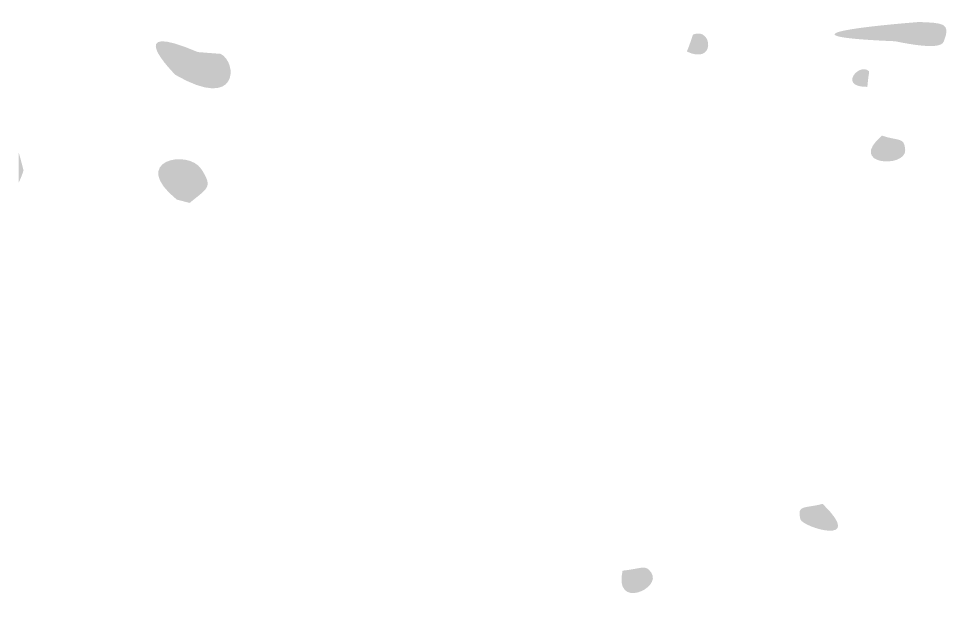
# Model space of a CAD drawing. Header units: millimetres. Extents: x 1807 to 1938, y 68 to 154.
# Drawn here: x 1807.63 to 1817.71, y 108.92 to 115.31 of the extents above; entities that cross this region are included whole.
import ezdxf

# ---------------------------------------------------------------- set-up
doc = ezdxf.new("R2010")
doc.units = ezdxf.units.MM

msp = doc.modelspace()

# ---------------------------------------------------------------- hatches: boundary and pattern name
at = {"true_color": 0x080808, "transparency": 33554687}
h = msp.add_hatch(color=18, dxfattribs=at)
edge = h.paths.add_edge_path(flags=0)
edge.add_spline(control_points=[(1809.57, 114.95), (1809.515, 114.859), (1809.509, 114.871), (1809.328, 114.703), (1809.307, 114.722), (1808.728, 115.311), (1809.57, 114.95)], knot_values=[0, 0, 0, 0, 1, 1, 1, 2, 2, 2, 2], degree=3, periodic=1)
h = msp.add_hatch(color=18, dxfattribs=at)
edge = h.paths.add_edge_path(flags=0)
edge.add_spline(control_points=[(1814.853, 114.956), (1814.927, 115.142), (1814.91, 115.135), (1814.927, 115.142), (1815.129, 115.218), (1815.166, 114.806), (1814.853, 114.956)], knot_values=[0, 0, 0, 0, 1, 1, 1, 2, 2, 2, 2], degree=3, periodic=1)
h = msp.add_hatch(color=18, dxfattribs=at)
edge = h.paths.add_edge_path(flags=0)
edge.add_spline(control_points=[(1817.364, 115.275), (1817.364, 115.275), (1817.103, 115.067), (1817.103, 115.067), (1815.503, 115.133), (1817.336, 115.274), (1817.364, 115.275)], knot_values=[0, 0, 0, 0, 1, 1, 1, 2, 2, 2, 2], degree=3, periodic=1)
h = msp.add_hatch(color=18, dxfattribs=at)
edge = h.paths.add_edge_path(flags=0)
edge.add_spline(control_points=[(1817.364, 115.275), (1817.614, 115.264), (1817.71, 115.268), (1817.631, 115.071), (1817.618, 115.038), (1817.589, 114.966), (1817.103, 115.067), (1817.103, 115.067), (1817.364, 115.275), (1817.364, 115.275)], knot_values=[0, 0, 0, 0, 1, 1, 1, 2, 2, 2, 3, 3, 3, 3], degree=3, periodic=1)
h = msp.add_hatch(color=18, dxfattribs=at)
edge = h.paths.add_edge_path(flags=0)
edge.add_spline(control_points=[(1809.57, 114.95), (1809.57, 114.95), (1809.815, 114.931), (1809.815, 114.931), (1810, 114.841), (1810.014, 114.306), (1809.328, 114.703), (1809.509, 114.871), (1809.515, 114.859), (1809.57, 114.95)], knot_values=[0, 0, 0, 0, 1, 1, 1, 2, 2, 2, 3, 3, 3, 3], degree=3, periodic=1)
h = msp.add_hatch(color=18, dxfattribs=at)
edge = h.paths.add_edge_path(flags=0)
edge.add_spline(control_points=[(1816.803, 114.574), (1816.48, 114.571), (1816.718, 114.84), (1816.818, 114.745), (1816.829, 114.735), (1816.818, 114.745), (1816.803, 114.574)], knot_values=[0, 0, 0, 0, 1, 1, 1, 2, 2, 2, 2], degree=3, periodic=1)
h = msp.add_hatch(color=18, dxfattribs=at)
edge = h.paths.add_edge_path(flags=0)
edge.add_spline(control_points=[(1816.961, 114.047), (1817.142, 113.986), (1817.204, 114.035), (1817.212, 113.892), (1817.223, 113.694), (1816.579, 113.725), (1816.961, 114.047)], knot_values=[0, 0, 0, 0, 1, 1, 1, 2, 2, 2, 2], degree=3, periodic=1)
h = msp.add_hatch(color=18, dxfattribs=at)
edge = h.paths.add_edge_path(flags=0)
edge.add_spline(control_points=[(1809.342, 113.356), (1808.82, 113.777), (1809.465, 113.91), (1809.609, 113.683), (1809.734, 113.486), (1809.678, 113.484), (1809.481, 113.32), (1809.481, 113.32), (1809.342, 113.356), (1809.342, 113.356)], knot_values=[0, 0, 0, 0, 1, 1, 1, 2, 2, 2, 3, 3, 3, 3], degree=3, periodic=1)
h = msp.add_hatch(color=18, dxfattribs=at)
edge = h.paths.add_edge_path(flags=0)
edge.add_spline(control_points=[(1807.633, 113.676), (1807.633, 113.676), (1807.633, 113.867), (1807.633, 113.867), (1807.649, 113.816), (1807.665, 113.753), (1807.686, 113.673), (1807.667, 113.674), (1807.65, 113.675), (1807.633, 113.676)], knot_values=[0, 0, 0, 0, 1, 1, 1, 2, 2, 2, 3, 3, 3, 3], degree=3, periodic=1)
h = msp.add_hatch(color=18, dxfattribs=at)
edge = h.paths.add_edge_path(flags=0)
edge.add_spline(control_points=[(1807.633, 113.539), (1807.633, 113.539), (1807.633, 113.676), (1807.633, 113.676), (1807.65, 113.675), (1807.667, 113.674), (1807.686, 113.673), (1807.672, 113.624), (1807.654, 113.58), (1807.633, 113.539)], knot_values=[0, 0, 0, 0, 1, 1, 1, 2, 2, 2, 3, 3, 3, 3], degree=3, periodic=1)
h = msp.add_hatch(color=18, dxfattribs=at)
edge = h.paths.add_edge_path(flags=0)
edge.add_spline(control_points=[(1816.32, 110.068), (1816.797, 109.603), (1816.101, 109.815), (1816.079, 109.902), (1816.038, 110.066), (1816.13, 110.015), (1816.32, 110.068)], knot_values=[0, 0, 0, 0, 1, 1, 1, 2, 2, 2, 2], degree=3, periodic=1)
h = msp.add_hatch(color=18, dxfattribs=at)
edge = h.paths.add_edge_path(flags=0)
edge.add_spline(control_points=[(1814.158, 109.346), (1814.379, 109.37), (1814.402, 109.417), (1814.467, 109.327), (1814.592, 109.155), (1814.06, 108.917), (1814.158, 109.346)], knot_values=[0, 0, 0, 0, 1, 1, 1, 2, 2, 2, 2], degree=3, periodic=1)

doc.saveas('drawing.dxf')
